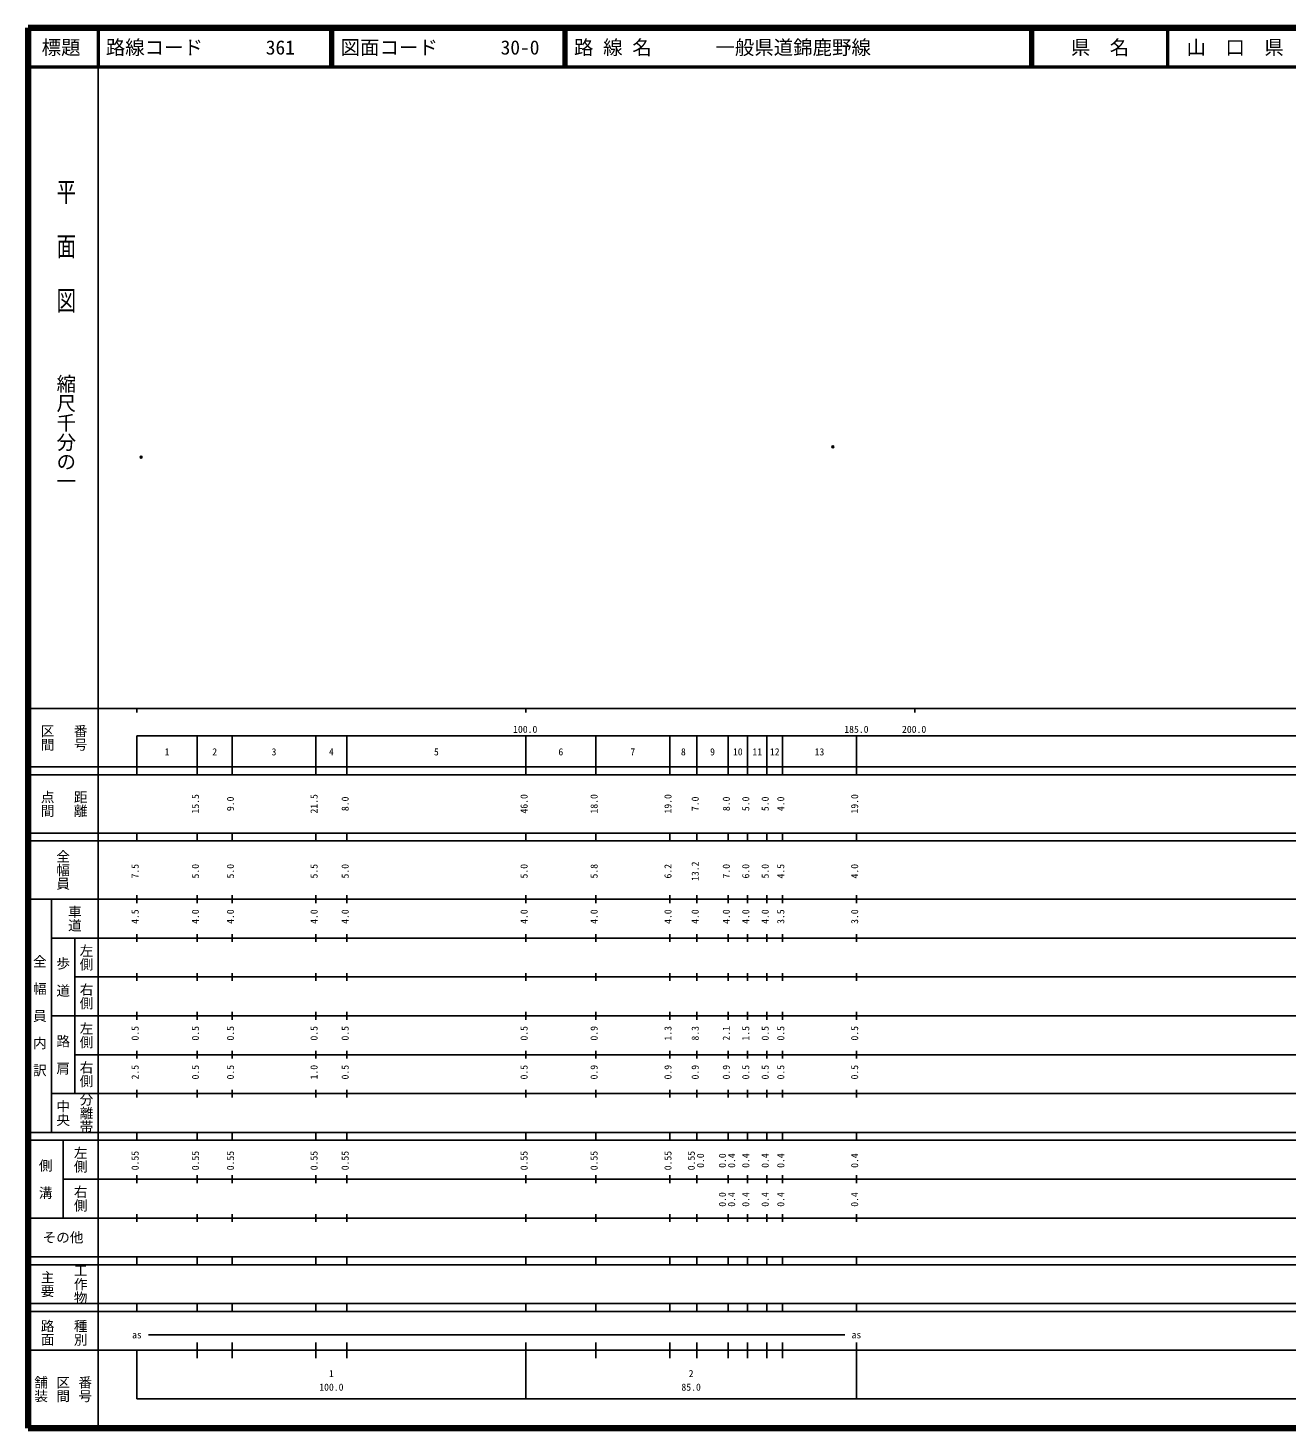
# Model space of a CAD drawing. Units: millimetres on the paper. Extents: x 40 to 680, y 20 to 380.
# Drawn here: x 40 to 363.7, y 20 to 380 of the extents above; entities that cross this region are included whole.
import ezdxf
from ezdxf.enums import TextEntityAlignment as Align

# ---------------------------------------------------------------- set-up
doc = ezdxf.new("R2010")
doc.units = ezdxf.units.MM
doc.header["$PDMODE"] = 32
doc.header["$PDSIZE"] = 0.5
doc.layers.add('M-OTRS', color=6, linetype='Continuous')
doc.layers.add('M-TTL-TXT', color=7, linetype='Continuous')
for name, color, linetype, lineweight in [('M-TTL', 2, 'Continuous', 140), ('M-TTL-BAND', 7, 'Continuous', 25), ('M-TTL-LINE', 7, 'Continuous', 50)]:
    doc.layers.add(name, color=color, linetype=linetype, lineweight=lineweight)
doc.styles.add('@ＭＳ ゴシック', font='')
doc.styles.add('ＭＳ ゴシック', font='')
doc.styles.get('@ＭＳ ゴシック').set_extended_font_data('@MS Gothic')
doc.styles.get('ＭＳ ゴシック').set_extended_font_data('MS Gothic')

msp = doc.modelspace()

# ---------------------------------------------------------------- linework, layer by layer
at = {"layer": 'M-OTRS'}
for p in [(246.934, 272.271), (69.087, 269.675)]:
    msp.add_point(p, dxfattribs=at)
at = {"layer": 'M-TTL'}
for p, q in [((40, 380), (40, 20)), ((680, 380), (40, 380)), ((40, 20), (680, 20))]:
    msp.add_line(p, q, dxfattribs=at)
at = {"layer": 'M-TTL-BAND'}
for p, q in [((58, 370), (58, 20)), ((40, 205), (579, 205)), ((68, 205), (68, 204)), ((168, 205), (168, 204)), ((268, 205), (268, 204)), ((68, 198), (579, 198)), ((68, 198), (68, 188)), ((83.5, 188), (83.5, 198)), ((92.5, 188), (92.5, 198)), ((114, 188), (114, 198)), ((122, 188), (122, 198)), ((168, 188), (168, 198)), ((186, 188), (186, 198)), ((205, 188), (205, 198)), ((212, 188), (212, 198)), ((220, 188), (220, 198)), ((225, 188), (225, 198)), ((230, 188), (230, 198)), ((234, 188), (234, 198)), ((253, 188), (253, 198)), ((40, 190), (579, 190)), ((40, 188), (579, 188)), ((40, 173), (579, 173)), ((68, 171), (68, 173)), ((83.5, 171), (83.5, 173)), ((92.5, 171), (92.5, 173)), ((114, 171), (114, 173)), ((122, 171), (122, 173)), ((168, 171), (168, 173)), ((186, 171), (186, 173)), ((205, 171), (205, 173)), ((212, 171), (212, 173)), ((220, 171), (220, 173)), ((225, 171), (225, 173)), ((230, 171), (230, 173)), ((234, 171), (234, 173)), ((253, 171), (253, 173)), ((40, 171), (579, 171)), ((40, 156), (579, 156)), ((46, 96), (46, 156)), ((68, 155), (68, 157)), ((83.5, 155), (83.5, 157)), ((92.5, 155), (92.5, 157)), ((114, 155), (114, 157)), ((122, 155), (122, 157)), ((168, 155), (168, 157)), ((186, 155), (186, 157)), ((205, 155), (205, 157)), ((212, 155), (212, 157)), ((220, 155), (220, 157)), ((225, 155), (225, 157)), ((230, 155), (230, 157)), ((234, 155), (234, 157)), ((253, 155), (253, 157)), ((46, 146), (579, 146)), ((52, 146), (52, 106)), ((68, 145), (68, 147)), ((83.5, 145), (83.5, 147)), ((92.5, 145), (92.5, 147)), ((114, 145), (114, 147)), ((122, 145), (122, 147)), ((168, 145), (168, 147)), ((186, 145), (186, 147)), ((205, 145), (205, 147)), ((212, 145), (212, 147)), ((220, 145), (220, 147)), ((225, 145), (225, 147)), ((230, 145), (230, 147)), ((234, 145), (234, 147)), ((253, 145), (253, 147)), ((68, 135), (68, 137)), ((83.5, 135), (83.5, 137)), ((92.5, 135), (92.5, 137)), ((114, 135), (114, 137)), ((122, 135), (122, 137)), ((168, 135), (168, 137)), ((186, 135), (186, 137)), ((205, 135), (205, 137)), ((212, 135), (212, 137)), ((220, 135), (220, 137)), ((225, 135), (225, 137)), ((230, 135), (230, 137)), ((234, 135), (234, 137)), ((253, 135), (253, 137)), ((52, 136), (579, 136)), ((46, 126), (579, 126)), ((68, 125), (68, 127)), ((83.5, 125), (83.5, 127)), ((92.5, 125), (92.5, 127)), ((114, 125), (114, 127)), ((122, 125), (122, 127)), ((168, 125), (168, 127)), ((186, 125), (186, 127)), ((205, 125), (205, 127)), ((212, 125), (212, 127)), ((220, 125), (220, 127)), ((225, 125), (225, 127)), ((230, 125), (230, 127)), ((234, 125), (234, 127)), ((253, 125), (253, 127)), ((52, 116), (579, 116)), ((68, 115), (68, 117)), ((83.5, 115), (83.5, 117)), ((92.5, 115), (92.5, 117)), ((114, 115), (114, 117)), ((122, 115), (122, 117)), ((168, 115), (168, 117)), ((186, 115), (186, 117)), ((205, 115), (205, 117)), ((212, 115), (212, 117)), ((220, 115), (220, 117)), ((225, 115), (225, 117)), ((230, 115), (230, 117)), ((234, 115), (234, 117)), ((253, 115), (253, 117)), ((46, 106), (579, 106)), ((68, 105), (68, 107)), ((83.5, 105), (83.5, 107)), ((92.5, 105), (92.5, 107)), ((114, 105), (114, 107)), ((122, 105), (122, 107)), ((168, 105), (168, 107)), ((186, 105), (186, 107)), ((205, 105), (205, 107)), ((212, 105), (212, 107)), ((220, 105), (220, 107)), ((225, 105), (225, 107)), ((230, 105), (230, 107)), ((234, 105), (234, 107)), ((253, 105), (253, 107)), ((40, 96), (579, 96)), ((40, 94), (579, 94)), ((49, 94), (49, 74)), ((68, 94), (68, 96)), ((83.5, 94), (83.5, 96)), ((92.5, 94), (92.5, 96)), ((114, 94), (114, 96)), ((122, 94), (122, 96)), ((168, 94), (168, 96)), ((186, 94), (186, 96)), ((205, 94), (205, 96)), ((212, 94), (212, 96)), ((220, 94), (220, 96)), ((225, 94), (225, 96)), ((230, 94), (230, 96)), ((234, 94), (234, 96)), ((253, 94), (253, 96)), ((49, 84), (579, 84)), ((68, 83), (68, 85)), ((83.5, 83), (83.5, 85)), ((92.5, 83), (92.5, 85)), ((114, 83), (114, 85)), ((122, 83), (122, 85)), ((168, 83), (168, 85)), ((186, 83), (186, 85)), ((205, 83), (205, 85)), ((212, 83), (212, 85)), ((220, 83), (220, 85)), ((225, 83), (225, 85)), ((230, 83), (230, 85)), ((234, 83), (234, 85)), ((253, 83), (253, 85)), ((40, 74), (579, 74)), ((68, 73), (68, 75)), ((83.5, 73), (83.5, 75)), ((92.5, 73), (92.5, 75)), ((114, 73), (114, 75)), ((122, 73), (122, 75)), ((168, 73), (168, 75)), ((186, 73), (186, 75)), ((205, 73), (205, 75)), ((212, 73), (212, 75)), ((220, 73), (220, 75)), ((225, 73), (225, 75)), ((230, 73), (230, 75)), ((234, 73), (234, 75)), ((253, 73), (253, 75)), ((40, 64), (579, 64)), ((40, 62), (579, 62)), ((68, 62), (68, 64)), ((83.5, 62), (83.5, 64)), ((92.5, 62), (92.5, 64)), ((114, 62), (114, 64)), ((122, 62), (122, 64)), ((168, 62), (168, 64)), ((186, 62), (186, 64)), ((205, 62), (205, 64)), ((212, 62), (212, 64)), ((220, 62), (220, 64)), ((225, 62), (225, 64)), ((230, 62), (230, 64)), ((234, 62), (234, 64)), ((253, 62), (253, 64)), ((40, 52), (579, 52)), ((68, 50), (68, 52)), ((83.5, 50), (83.5, 52)), ((92.5, 50), (92.5, 52)), ((114, 50), (114, 52)), ((122, 50), (122, 52)), ((168, 50), (168, 52)), ((186, 50), (186, 52)), ((205, 50), (205, 52)), ((212, 50), (212, 52)), ((220, 50), (220, 52)), ((225, 50), (225, 52)), ((230, 50), (230, 52)), ((234, 50), (234, 52)), ((253, 50), (253, 52)), ((40, 50), (579, 50)), ((71, 44), (250, 44)), ((40, 40), (579, 40)), ((68, 40), (68, 27.5)), ((83.5, 38), (83.5, 42)), ((92.5, 38), (92.5, 42)), ((114, 38), (114, 42)), ((122, 38), (122, 42)), ((168, 27.5), (168, 42)), ((186, 38), (186, 42)), ((205, 38), (205, 42)), ((212, 38), (212, 42)), ((220, 38), (220, 42)), ((225, 38), (225, 42)), ((230, 38), (230, 42)), ((234, 38), (234, 42)), ((253, 27.5), (253, 42)), ((68, 27.5), (579, 27.5))]:
    msp.add_line(p, q, dxfattribs=at)
at = {"layer": 'M-TTL-LINE'}
for p, q in [((58, 380), (58, 370)), ((117.75, 380), (117.75, 370)), ((118.25, 380), (118.25, 370)), ((177.75, 380), (177.75, 370)), ((178.25, 380), (178.25, 370)), ((297.75, 380), (297.75, 370)), ((298.25, 380), (298.25, 370)), ((333, 380), (333, 370)), ((40, 370), (680, 370))]:
    msp.add_line(p, q, dxfattribs=at)

# ---------------------------------------------------------------- texts
at = {"layer": 'M-TTL-BAND', "style": '@ＭＳ ゴシック', "width": 1.4}
msp.add_text('平  面  図', height=3.666, rotation=270, dxfattribs=at).set_placement((49.777, 306.475), align=Align.MIDDLE_RIGHT)
at = {"layer": 'M-TTL-BAND', "style": '@ＭＳ ゴシック'}
msp.add_text('縮尺千分の一', height=3.666, rotation=270, dxfattribs=at).set_placement((49.777, 261.03), align=Align.MIDDLE_RIGHT)
for s, p in [('区間', (45, 197.5)), ('番号', (53.5, 197.5)), ('点間', (45, 180.5)), ('距離', (53.5, 180.5)), ('全幅員', (49, 163.5)), ('車道', (52, 151)), ('左側', (55, 141)), ('全\u3000幅\u3000員\u3000内\u3000訳', (43, 126)), ('歩\u3000道', (49, 136)), ('右側', (55, 131)), ('左側', (55, 121)), ('路\u3000肩', (49, 116)), ('右側', (55, 111)), ('分離帯', (55, 101)), ('中央', (49, 101)), ('左側', (53.5, 89)), ('側\u3000溝', (44.5, 84)), ('右側', (53.5, 79)), ('工作物', (53.5, 57)), ('主要', (45, 57)), ('路面', (45, 44.5)), ('種別', (53.5, 44.5)), ('舗装', (43.333, 30)), ('区間', (49, 30)), ('番号', (54.667, 30))]:
    msp.add_text(s, height=2.566, rotation=270, dxfattribs=at).set_placement(p, align=Align.MIDDLE_CENTER)
at = {"layer": 'M-TTL-BAND', "style": 'ＭＳ ゴシック'}
for s, p in [('100.0', (167.844, 198.195)), ('185.0', (253, 198.195)), ('200.0', (267.844, 198.195)), ('1', (75.75, 192.405)), ('2', (88, 192.405)), ('3', (103.25, 192.405)), ('4', (118, 192.405)), ('5', (145, 192.405)), ('6', (177, 192.405)), ('7', (195.5, 192.405)), ('8', (208.5, 192.405)), ('9', (216, 192.405)), ('10', (222.5, 192.405)), ('11', (227.5, 192.405)), ('12', (232, 192.405)), ('13', (243.5, 192.405)), ('as', (68, 42.5)), ('as', (253, 42.5)), ('1', (118, 32.523)), ('2', (210.5, 32.523)), ('100.0', (118, 29.033)), ('85.0', (210.5, 29.033))]:
    msp.add_text(s, height=1.833, dxfattribs=at).set_placement(p, align=Align.BOTTOM_CENTER)
for s, p in [('15.5', (84.5, 180.5)), ('9.0', (93.5, 180.5)), ('21.5', (115, 180.5)), ('8.0', (123, 180.5)), ('46.0', (169, 180.5)), ('18.0', (187, 180.5)), ('19.0', (206, 180.5)), ('7.0', (213, 180.5)), ('8.0', (221, 180.5)), ('5.0', (226, 180.5)), ('5.0', (231, 180.5)), ('4.0', (235, 180.5)), ('19.0', (254, 180.5)), ('7.5', (69, 163.174)), ('5.0', (84.5, 163.174)), ('5.0', (93.5, 163.174)), ('5.5', (115, 163.174)), ('5.0', (123, 163.174)), ('5.0', (169, 163.174)), ('5.8', (187, 163.174)), ('6.2', (206, 163.174)), ('13.2', (213, 163.174)), ('7.0', (221, 163.174)), ('6.0', (226, 163.174)), ('5.0', (231, 163.174)), ('4.5', (235, 163.174)), ('4.0', (254, 163.174)), ('4.5', (69, 151.5)), ('4.0', (84.5, 151.5)), ('4.0', (93.5, 151.5)), ('4.0', (115, 151.5)), ('4.0', (123, 151.5)), ('4.0', (169, 151.5)), ('4.0', (187, 151.5)), ('4.0', (206, 151.5)), ('4.0', (213, 151.5)), ('4.0', (221, 151.5)), ('4.0', (226, 151.5)), ('4.0', (231, 151.5)), ('3.5', (235, 151.5)), ('3.0', (254, 151.5)), ('0.5', (69, 121.5)), ('0.5', (84.5, 121.5)), ('0.5', (93.5, 121.5)), ('0.5', (115, 121.5)), ('0.5', (123, 121.5)), ('0.5', (169, 121.5)), ('0.9', (187, 121.5)), ('1.3', (206, 121.5)), ('8.3', (213, 121.5)), ('2.1', (221, 121.5)), ('1.5', (226, 121.5)), ('0.5', (231, 121.5)), ('0.5', (235, 121.5)), ('0.5', (254, 121.5)), ('2.5', (69, 111.5)), ('0.5', (84.5, 111.5)), ('0.5', (93.5, 111.5)), ('1.0', (115, 111.5)), ('0.5', (123, 111.5)), ('0.5', (169, 111.5)), ('0.9', (187, 111.5)), ('0.9', (206, 111.5)), ('0.9', (213, 111.5)), ('0.9', (221, 111.5)), ('0.5', (226, 111.5)), ('0.5', (231, 111.5)), ('0.5', (235, 111.5)), ('0.5', (254, 111.5)), ('0.55', (69, 88.764)), ('0.55', (84.5, 88.764)), ('0.55', (93.5, 88.764)), ('0.55', (115, 88.764)), ('0.55', (123, 88.764)), ('0.55', (169, 88.764)), ('0.55', (187, 88.764)), ('0.55', (206, 88.764)), ('0.55', (212, 88.764)), ('0.0', (214.37, 88.764)), ('0.0', (220, 88.764)), ('0.4', (222.37, 88.764)), ('0.4', (226, 88.764)), ('0.4', (231, 88.764)), ('0.4', (235, 88.764)), ('0.4', (254, 88.764)), ('0.0', (220, 78.764)), ('0.4', (222.37, 78.764)), ('0.4', (226, 78.764)), ('0.4', (231, 78.764)), ('0.4', (235, 78.764)), ('0.4', (254, 78.764))]:
    msp.add_text(s, height=1.833, rotation=90, dxfattribs=at).set_placement(p, align=Align.BOTTOM_CENTER)
msp.add_text('その他', height=2.566, dxfattribs=at).set_placement((49, 69), align=Align.MIDDLE_CENTER)
at = {"layer": 'M-TTL-TXT', "style": 'ＭＳ ゴシック'}
for s, p in [('標題', (48.5, 375)), ('県\u3000名', (315.625, 375)), ('山\u3000口\u3000県', (350.375, 375))]:
    msp.add_text(s, height=3.666, dxfattribs=at).set_placement(p, align=Align.MIDDLE_CENTER)
for s, p in [('路線コード', (60, 375)), ('361', (101.142, 375)), ('図面コード', (120.38, 375)), ('30-0', (161.521, 375)), ('路 線 名', (180.38, 375)), ('一般県道錦鹿野線', (216.734, 375))]:
    msp.add_text(s, height=3.666, dxfattribs=at).set_placement(p, align=Align.MIDDLE_LEFT)

doc.saveas('drawing.dxf')
